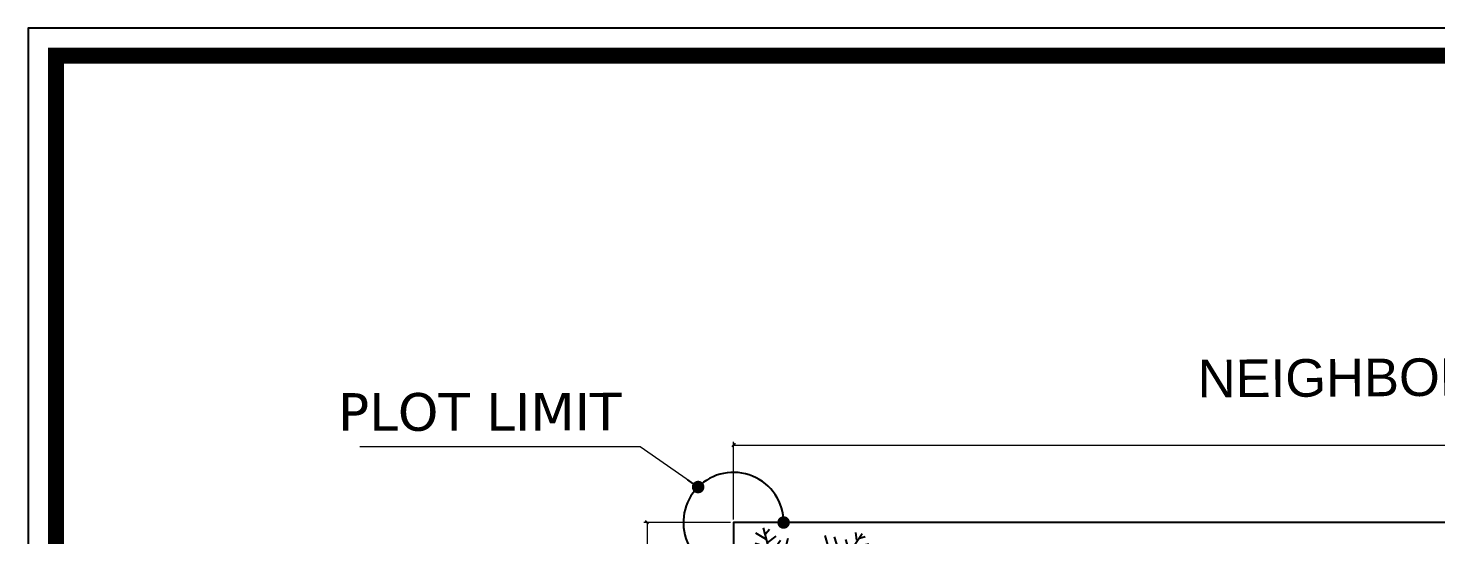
# Model space of a CAD drawing. Header units: centimetres. Extents: x 7997 to 116674, y 1017 to 13844.
# Drawn here: x 23631 to 25879, y 13036 to 13844 of the extents above; entities that cross this region are included whole.
import ezdxf
from ezdxf.enums import TextEntityAlignment as Align

# ---------------------------------------------------------------- set-up
doc = ezdxf.new("R2010")
doc.units = ezdxf.units.CM
doc.header["$LTSCALE"] = 200
doc.header["$PDMODE"] = 2
doc.linetypes.add('DASHED2', pattern=[0.375, 0.25, -0.125])
for name, color, linetype in [('DIM', 11, 'Continuous'), ('P-DIM', 8, 'Continuous'), ('P-DIM-2', 11, 'Continuous'), ('P-LIMITS', 8, 'Continuous')]:
    doc.layers.add(name, color=color, linetype=linetype)
for name, color, linetype, lineweight in [('HA', 251, 'Continuous', 0), ('P-TEXT', 8, 'Continuous', 18), ('P-WALL', 8, 'Continuous', 25)]:
    doc.layers.add(name, color=color, linetype=linetype, lineweight=lineweight)
doc.styles.add('sheet notes', font='verdana.ttf')
doc.styles.get("Standard").update_dxf_attribs({"font": 'arial.ttf'})
doc.styles.add('T1', font='times.ttf')
doc.styles.add('T2', font='')
doc.styles.get('T2').set_extended_font_data('Elisia')
doc.dimstyles.new('NORMAL', dxfattribs={"dimtxt": 18, "dimasz": 5, "dimexe": 5, "dimexo": 5, "dimgap": 1, "dimtad": 0, "dimdec": 0, "dimdsep": 46, "dimtxsty": 'T2', "dimblk1": 'OBLIQUE', "dimblk2": 'OBLIQUE', "dimsah": 1, "dimcen": 0.09, "dimclrd": 4, "dimclre": 4, "dimclrt": 6, "dimadec": 0, "dimazin": 0, "dimtfac": 1, "dimtdec": 0, "dimtofl": 0, "dimtmove": 1, "dimatfit": 2, "dimldrblk": 'OPEN30', "dimfxl": 0, "dimtolj": 1, "dimtzin": 0, "dimlwd": 5, "dimlwe": 5, "dimarcsym": 0})
doc.dimstyles.new('NORMAL-1', dxfattribs={"dimtxt": 10, "dimasz": 5, "dimexe": 5, "dimexo": 5, "dimgap": 1, "dimtad": 0, "dimdec": 0, "dimdsep": 46, "dimtxsty": 'T2', "dimblk1": 'OBLIQUE', "dimblk2": 'OBLIQUE', "dimsah": 1, "dimcen": 0.09, "dimclrd": 4, "dimclre": 4, "dimclrt": 6, "dimadec": 0, "dimazin": 0, "dimtfac": 1, "dimtdec": 0, "dimtofl": 0, "dimtmove": 1, "dimatfit": 3, "dimldrblk": 'OPEN30', "dimfxl": 0, "dimtolj": 1, "dimtzin": 0, "dimlwd": 5, "dimlwe": 5, "dimarcsym": 0})

# ---------------------------------------------------------------- blocks, each defined once
blk = doc.blocks.new('08-TITLE SHEET-selattin', base_point=(45714.8, -203081.4))
at = {"color": 0}
blk.add_lwpolyline([(51244.8, -203081.4), (45714.8, -203081.4), (45714.8, -206921.4), (51244.8, -206921.4)], close=True, dxfattribs=at)
at = {"color": 0, "linetype": 'ByBlock', "const_width": 17}
blk.add_lwpolyline([(45744.3, -206891.9), (51215.3, -206891.9), (51215.3, -203110.8), (45744.3, -203110.8)], close=True, dxfattribs=at)
at = {"layer": 'HA', "ltscale": 1.2}
blk.add_lwpolyline([(45714.8, -203081.4), (51244.8, -203081.4), (51244.8, -206921.4), (45714.8, -206921.4)], close=True, dxfattribs=at)
blk = doc.blocks.new('_OBLIQUE')
at = {"color": 0, "linetype": 'ByBlock'}
blk.add_line((-0.5, -0.5), (0.5, 0.5), dxfattribs=at)
blk = doc.blocks.new('DOT')
at = {"color": 0, "linetype": 'ByBlock'}
blk.add_line((-0.5, 0), (-1, 0), dxfattribs=at)
at = {"color": 0, "linetype": 'ByBlock', "const_width": 0.5}
blk.add_lwpolyline([(-0.25, 0, 1), (0.25, 0, 1)], format="xyb", close=True, dxfattribs=at)
blk = doc.blocks.new('*D1672')
at = {"layer": 'Defpoints', "color": 0, "transparency": 16777216}
for p in [(768, 4603.4), (768, 4479.9), (3451, 4479.9)]:
    blk.add_point(p, dxfattribs=at)
at = {"layer": 'P-DIM', "color": 4, "lineweight": 5, "transparency": 16777216}
for p, q in [((768, 4484.9), (768, 4608.4)), ((3451, 4484.9), (3451, 4608.4)), ((768, 4603.4), (2031.5, 4603.4)), ((3451, 4603.4), (2187.5, 4603.4))]:
    blk.add_line(p, q, dxfattribs=at)
at = {"layer": 'P-DIM', "color": 4, "lineweight": 5, "transparency": 16777216, "xscale": 5, "yscale": 5, "zscale": 5, "rotation": 180}
blk.add_blockref('_OBLIQUE', (768, 4603.4), dxfattribs=at)
at = {"layer": 'P-DIM', "color": 4, "lineweight": 5, "transparency": 16777216, "xscale": 5, "yscale": 5, "zscale": 5}
blk.add_blockref('_OBLIQUE', (3451, 4603.4), dxfattribs=at)
at = {"layer": 'P-DIM', "color": 6, "transparency": 16777216, "insert": (2109.5, 4603.4), "char_height": 55, "attachment_point": 5, "style": 'T1'}
blk.add_mtext('\\A1;2683', dxfattribs=at)
blk = doc.blocks.new('_Open30')
at = {"color": 0, "linetype": 'ByBlock', "lineweight": -2}
for p, q in [((-1, 0.27), (0, 0)), ((0, 0), (-1, -0.27)), ((0, 0), (-1, 0))]:
    blk.add_line(p, q, dxfattribs=at)
blk = doc.blocks.new('*D1673')
at = {"layer": 'Defpoints', "color": 0, "transparency": 16777216}
for p in [(768, 4479.9), (629.9, 323.9), (768, 323.9)]:
    blk.add_point(p, dxfattribs=at)
at = {"layer": 'P-DIM', "color": 4, "lineweight": 5, "transparency": 16777216}
for p, q in [((763, 4479.9), (624.9, 4479.9)), ((629.9, 4479.9), (629.9, 2481.9)), ((629.9, 323.9), (629.9, 2321.9)), ((763, 323.9), (624.9, 323.9))]:
    blk.add_line(p, q, dxfattribs=at)
at = {"layer": 'P-DIM', "color": 4, "lineweight": 5, "transparency": 16777216, "xscale": 5, "yscale": 5, "zscale": 5}
for p, rotation in [((629.9, 4479.9), 90), ((629.9, 323.9), 270)]:
    blk.add_blockref('_OBLIQUE', p, dxfattribs=dict(at, rotation=rotation))
at = {"layer": 'P-DIM', "color": 6, "transparency": 16777216, "insert": (629.9, 2401.9), "char_height": 55, "attachment_point": 5, "rotation": 90, "style": 'T1'}
blk.add_mtext('\\A1;4156', dxfattribs=at)
blk = doc.blocks.new('*U1398')
for p, q in [((-10.186, 53.64), (-13.084, 55.962)), ((0, 0), (-10.5, 57)), ((-9.099, 51.782), (-6.563, 55.962)), ((-7.288, 39.707), (-21.778, 46.673)), ((-8.737, 47.138), (-17.069, 52.711)), ((-7.65, 43.423), (-2.578, 49.46)), ((-5.839, 35.992), (4.667, 48.067)), ((-5.114, 27.632), (10.463, 46.673)), ((-3.665, 19.273), (-27.574, 35.527)), ((-5.114, 28.097), (-24.676, 40.636)), ((-2.941, 16.486), (8.652, 37.85)), ((27, 9), (48, 36)), ((27.127, 9.056), (31.112, 35.992)), ((44.153, 36.456), (45.239, 32.741)), ((-48.585, 21.131), (-49.309, 29.026)), ((-43.513, 28.561), (-42.427, 15.558)), ((-35.544, 28.097), (-24.314, 3.947)), ((-1.129, 6.734), (9.014, 26.704)), ((16.259, 5.805), (23.142, 31.348)), ((22.055, 7.198), (27.489, 32.277)), ((31.836, 30.883), (32.561, 16.486)), ((35.096, 32.741), (37.27, 22.524)), ((38.719, 34.134), (41.979, 28.561)), ((43.791, 29.954), (51.036, 30.883)), ((-47.498, 19.737), (-55.83, 18.344)), ((-31.5, 4.5), (-52.5, 25.5)), ((-38.442, 26.239), (-34.819, 7.663)), ((-14.533, 2.09), (-30.834, 25.31)), ((-24.314, 23.917), (-2.941, 13.7)), ((3.942, 1.625), (11.187, 24.381)), ((10.101, 3.483), (17.708, 26.239)), ((36.183, 19.737), (48.137, 17.88)), ((40.53, 25.775), (48.862, 24.846)), ((-40.615, 13.7), (-55.105, 10.913)), ((-20.691, 13.7), (-1.129, 4.876)), ((0, 0), (27, 9)), ((29.662, 12.307), (48.137, 6.269)), ((33.285, 16.486), (48.862, 10.913)), ((-33.37, 6.269), (-52.207, 5.34)), ((-28.299, 3.483), (-47.86, -5.805)), ((-21.416, 3.018), (-38.079, -8.128)), ((0, 0), (-31.5, 4.5)), ((-15.982, 2.09), (-30.11, -9.521)), ((0, 0), (-22.5, -19.5)), ((-6.563, 1.161), (-21.416, -8.128)), ((0, 0), (18, -22.5)), ((6.478, 1.625), (26.04, -8.592)), ((11.187, 3.483), (30.749, -5.805)), ((18.07, 5.805), (35.096, -3.483)), ((24.229, 7.663), (46.688, 1.625)), ((-6.563, -5.805), (-19.967, -9.985)), ((-9.461, -8.592), (-6.201, -23.453)), ((-4.752, -3.483), (-3.665, -14.629)), ((2.493, -3.019), (-1.491, -20.202)), ((1.769, -2.555), (24.229, -9.521)), ((5.029, -6.27), (2.131, -25.775)), ((-17.431, -15.094), (-42.789, -18.809)), ((-15.257, -12.772), (-30.11, -12.772)), ((-17.069, -15.094), (-12.721, -40.172)), ((-13.446, -11.378), (-8.737, -32.741)), ((9.014, -11.378), (3.58, -35.992)), ((14.085, -16.951), (6.478, -40.172)), ((7.565, -9.056), (32.198, -14.629)), ((12.274, -15.094), (36.907, -18.809)), ((-24.314, -21.596), (-42.427, -22.06)), ((-26.849, -26.24), (-40.253, -25.775)), ((-22.5, -19.5), (-37.5, -45)), ((-25.038, -23.918), (-22.865, -45.281)), ((-20.691, -18.345), (-17.793, -44.352)), ((18.07, -22.524), (8.289, -45.745)), ((16.259, -19.738), (36.183, -22.989)), ((18, -22.5), (27, -52.5)), ((18.433, -22.524), (40.53, -29.026)), ((19.157, -25.311), (38.719, -33.206)), ((-28.299, -29.026), (-42.789, -31.348)), ((-30.834, -34.135), (-42.427, -35.528)), ((-29.023, -30.884), (-27.936, -43.887)), ((20.244, -30.419), (15.897, -44.816)), ((21.331, -32.741), (39.081, -40.636)), ((-34.457, -39.708), (-40.978, -42.494)), ((-32.646, -36.921), (-31.921, -44.352)), ((22.78, -37.85), (19.519, -48.532)), ((22.78, -38.314), (34.372, -44.816)), ((24.591, -43.423), (30.749, -47.603)), ((24.591, -45.745), (23.142, -50.854)), ((26.764, -49.925), (28.213, -50.854))]:
    blk.add_line(p, q)
blk = doc.blocks.new('01-PLOT LAYOUT-selattin')
at = {"layer": 'P-DIM-2', "color": 8, "const_width": 10}
blk.add_lwpolyline([(853, 4479.9, 1), (843, 4479.9, 1)], format="xyb", close=True, dxfattribs=at)
at = {"layer": 'P-DIM-2', "color": 8}
blk.add_arc((768, 4479.9), 80, 0, 270.4156, dxfattribs=at)
at = {"layer": 'P-LIMITS', "color": 8, "linetype": 'DASHED2'}
blk.add_lwpolyline([(768, 323.9), (3451, 323.9), (3451, 4479.9), (768, 4479.9)], close=True, dxfattribs=at)
at = {"layer": 'P-WALL'}
blk.add_lwpolyline([(3451, 328.9), (3451, 4479.9), (768, 4479.9), (768, 328.9), (2241, 328.9)], dxfattribs=at)
at = {"layer": 'P-DIM-2', "color": 8, "style": 'sheet notes'}
blk.add_text('PLOT LIMIT', height=60, rotation=0.07, dxfattribs=at).set_placement((136.7, 4626.3))
at = {"layer": 'P-TEXT', "color": 8}
blk.add_text('NEIGHBOR PLOT # 4312128', height=60, rotation=0.3703, dxfattribs=at).set_placement((2063.4, 4713.1), align=Align.MIDDLE)
at = {"layer": 'P-DIM'}
dim = blk.add_linear_dim(base=(768, 4603.4), p1=(3451, 4479.9), p2=(768, 4479.9), dimstyle='NORMAL-1', override={"dimtxt": 55, "dimtxsty": 'T1'}, dxfattribs=at)
dim.commit()
dim.dimension.update_dxf_attribs({"geometry": '*D1672', "text_midpoint": (2109.5, 4603.4)})
dim = blk.add_linear_dim(base=(629.9, 323.9), p1=(768, 4479.9), p2=(768, 323.9), angle=90, dimstyle='NORMAL-1', override={"dimtxt": 55, "dimtxsty": 'T1'}, dxfattribs=at)
dim.commit()
dim.dimension.update_dxf_attribs({"geometry": '*D1673', "text_midpoint": (629.9, 2401.9)})
at = {"layer": 'P-DIM-2', "color": 8}
blk.add_leader([(711.5, 4536.5), (618.9, 4600.8), (171.4, 4600.8)], dimstyle='NORMAL', override={"dimasz": 20, "dimldrblk": 'Dot'}, dxfattribs=at)

msp = doc.modelspace()

# ---------------------------------------------------------------- linework, layer by layer
at = {"linetype": 'Continuous'}
msp.add_lwpolyline([(23631.3184, 8084.0841), (31926.3184, 8084.0841), (31926.3184, 13844.0841), (23631.3184, 13844.0841)], close=True, dxfattribs=at)

# ---------------------------------------------------------------- block references
at = {"linetype": 'Continuous', "xscale": -2.54, "yscale": 2.54, "zscale": 2.54, "rotation": 336.9952902632941}
msp.add_blockref('*U1398', (24881.6851, 12915.253), dxfattribs=at)
at = {"layer": 'DIM', "color": 0, "linetype": 'Continuous', "xscale": 1.5, "yscale": 1.5, "zscale": 1.5}
msp.add_blockref('08-TITLE SHEET-selattin', (23631.3184, 13844.0841), dxfattribs=at)
at = {"layer": 'DIM', "linetype": 'Continuous'}
msp.add_blockref('01-PLOT LAYOUT-selattin', (23989.3878, 8575.4489), dxfattribs=at)

doc.saveas('drawing.dxf')
